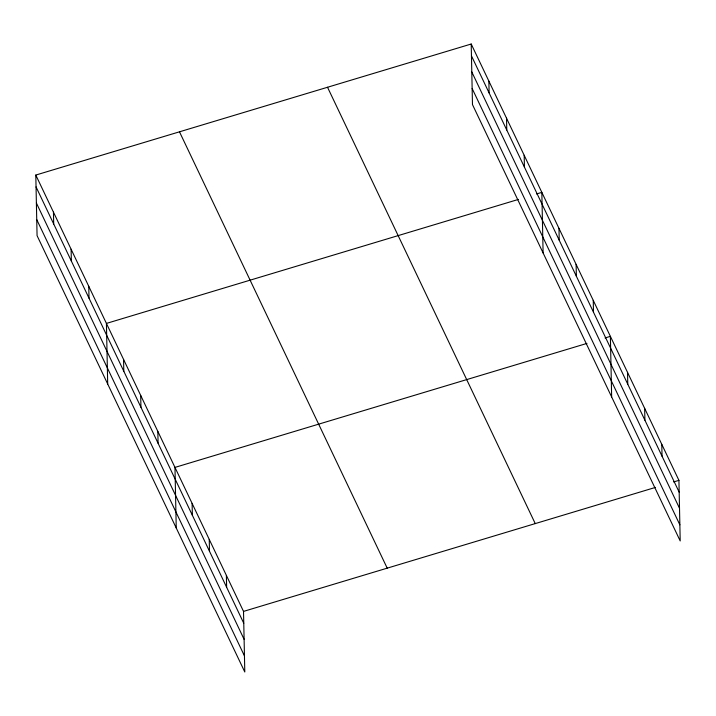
<?xml version="1.0" encoding="UTF-8"?>
<svg xmlns="http://www.w3.org/2000/svg" width="716" height="716" viewBox="0 0 716 716"><rect width="100%" height="100%" fill="white"/><g stroke="black" fill="none" stroke-linecap="round" stroke-linejoin="round"><path stroke-width="1.07" d="M35.8 175.062L243.521 611.401L244.791 671.984L37.071 235.654L35.8 175.062L471.209 44.016L678.929 480.347L680.2 540.938L472.479 104.599L471.209 44.016M518.42 199.415L106.424 323.417L107.695 384.009M536.517 193.964L541.833 192.362L543.104 252.954M586.968 343.403L174.972 467.405L176.243 527.996M605.065 337.952L610.381 336.359L611.652 396.941M243.521 611.401L655.516 487.39M673.613 481.949L678.929 480.347M471.459 55.866L679.18 492.196M471.799 71.949L679.52 508.279M472.148 88.516L679.86 524.846M327.525 87.263L535.246 523.593M179.483 131.816L387.204 568.155M36.051 186.912L243.762 623.251M36.382 203.004L244.102 639.334M36.731 219.57L244.451 655.901M661.79 444.35L662.04 456.199M644.66 408.353L644.901 420.202M627.52 372.356L627.771 384.206M593.251 300.353L593.492 312.203M576.112 264.356L576.362 276.206M558.972 228.359L559.223 240.209M524.184 155.274L524.425 167.123M506.525 118.185L506.776 130.035M488.867 81.096L489.118 92.946M226.381 575.404L226.632 587.254M209.242 539.408L209.493 551.257M192.112 503.402L192.353 515.252M157.833 431.408L158.084 443.258M140.694 395.411L140.945 407.261M123.564 359.414L123.805 371.264M88.766 286.328L89.017 298.178M71.108 249.24L71.358 261.089M53.458 212.151L53.7 224.001"/></g></svg>
